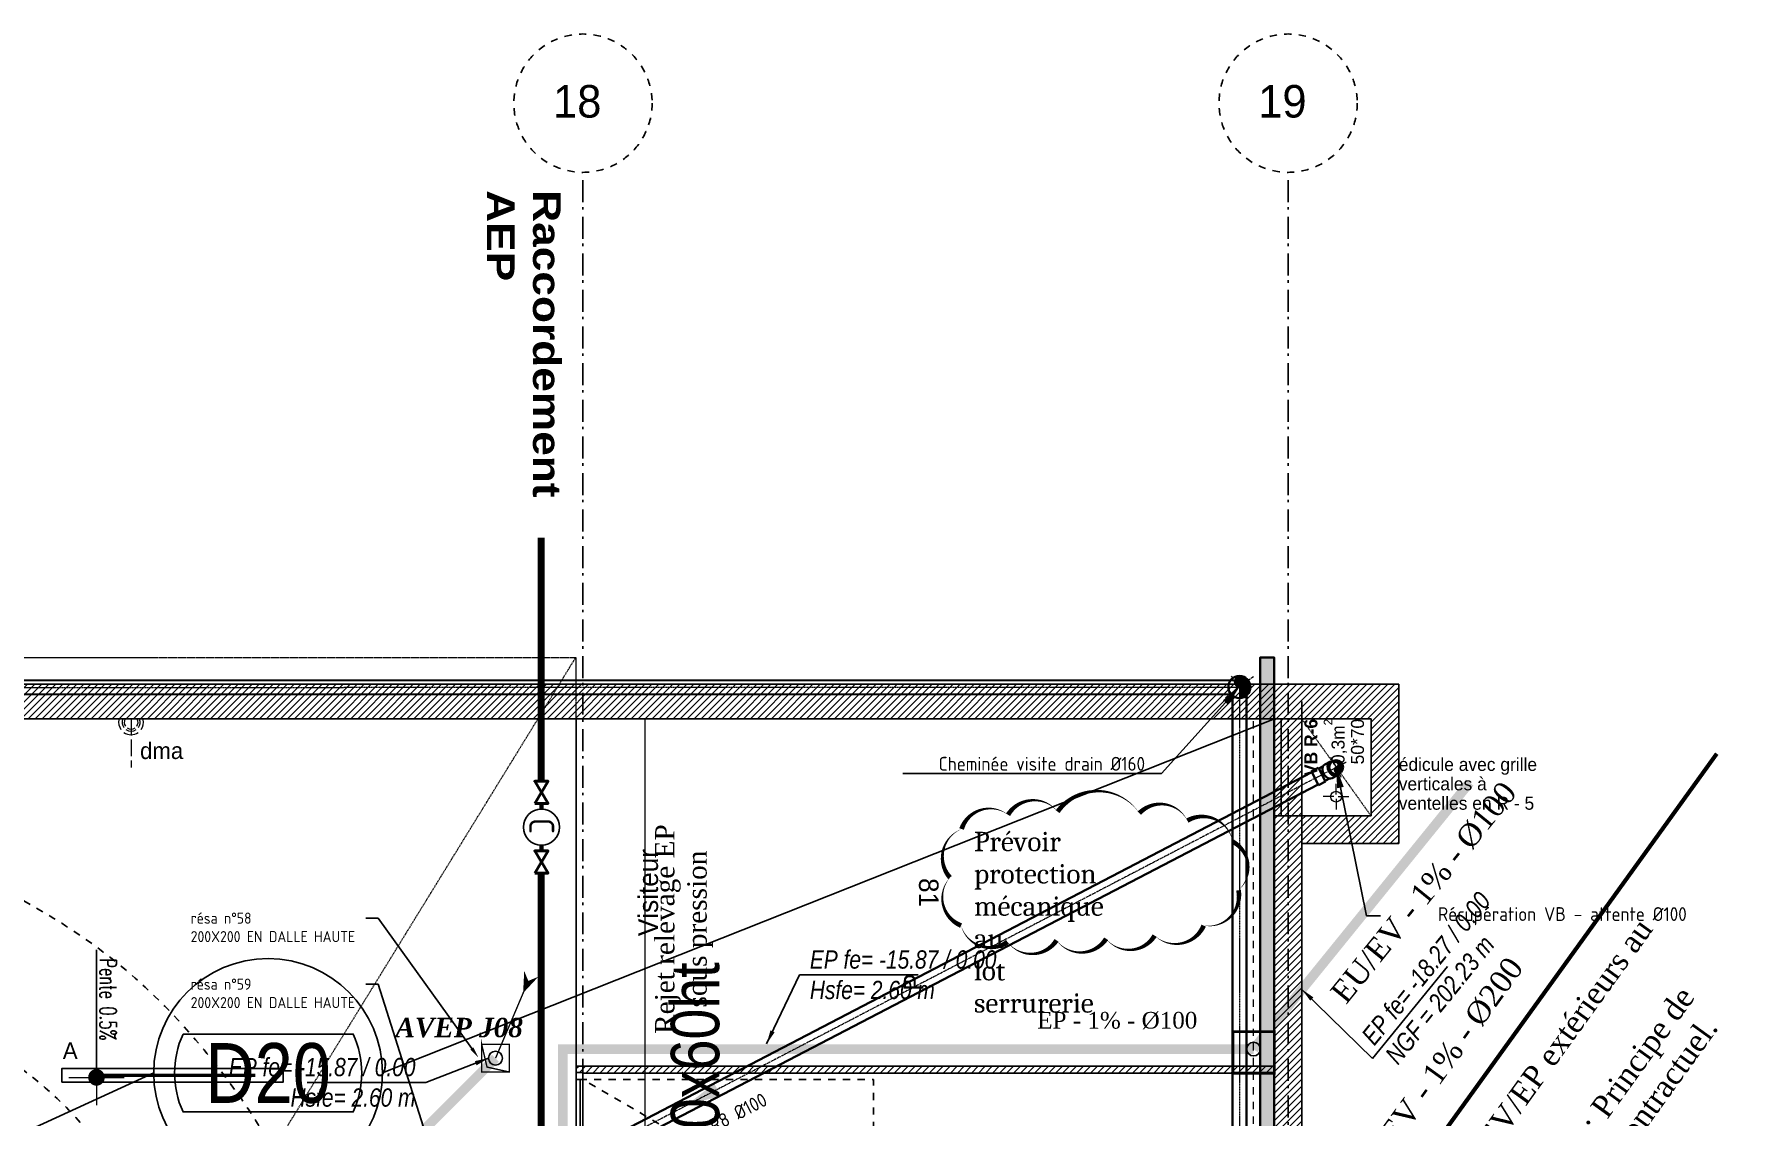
# Model space of a CAD drawing. Header units: centimetres. Extents: x 2097 to 16812, y -3973 to 8191.
# Drawn here: x 11043 to 12271, y 5138 to 5920 of the extents above; entities that cross this region are included whole.
import ezdxf
from ezdxf import colors
from ezdxf.entities.mleader import LeaderData, LeaderLine
from ezdxf.enums import TextEntityAlignment as Align
from ezdxf.math import Vec2, Vec3

# ---------------------------------------------------------------- set-up
doc = ezdxf.new("R2010")
doc.units = ezdxf.units.CM
for name, pattern in [('ACAD_ISO02W100', [15, 12, -3]), ('AXES', [4, 2.5, -0.5, 0.5, -0.5]), ('CACHE', [0.75, 0.5, -0.25]), ('prlm_ef', [0.165, 0.1, -0.065]), ('prlm_ep', [2.5, 1.25, -0.25, 0.25, -0.25, 0.25, -0.25]), ('prlm_eu', [2, 1.25, -0.25, 0.25, -0.25]), ('Style de ligne -1', [0.41664, 0.20828, -0.20836]), ('Style de ligne -6', [1.04164, 0.625, -0.20828, 0.06943, -0.13893]), ('VW-01', [0.41656, 0.20828, -0.20828])]:
    doc.linetypes.add(name, pattern=pattern)
doc.layers.get('0').update_dxf_attribs({"color": 252, "lineweight": 18})
for name, color, linetype, lineweight in [('01_poutres', 252, 'Continuous', 20), ('01_texte_repere', 252, 'Continuous', 20), ('_GAZELEC-RESERVATION', 1, 'Continuous', 18), ('_GAZELEC-RESERVATION 2', 6, 'Continuous', 18), ('Fontanel-rsd', 7, 'Continuous', 0)]:
    doc.layers.add(name, color=color, linetype=linetype, lineweight=lineweight)
for name, color, linetype in [('01_texte', 252, 'Continuous'), ('B GÈnÈral_Hatch', 252, 'Continuous'), ('B Général', 252, 'Continuous'), ('C ANNOTATIONS-prestations', 252, 'Continuous'), ('C ANNOTATIONS-texte', 252, 'Continuous'), ('GAZ-EP FLECHE', 136, 'Continuous'), ('prlm-BA', 252, 'Continuous'), ('prlm-EAU-EF', 161, 'Continuous'), ('prlm-EAU-EP', 141, 'Continuous'), ('prlm-EAU-EPEXT', 145, 'Continuous'), ('prlm-ELEC-CFO', 201, 'Continuous'), ('prlm-MOD', 64, 'Continuous'), ('prlm-MOD-PB', 123, 'Continuous')]:
    doc.layers.add(name, color=color, linetype=linetype)
doc.styles.add('00-Cote-50ème', font='ROMANS.SHX', dxfattribs={"width": 0.65, "height": 12})
doc.styles.add('CEDREP', font='')
doc.styles.add('Eurostile', font='')
doc.styles.add('Eurostile (bold)', font='')
doc.styles.add('prlm-eau-ep', font='timesbi.ttf', dxfattribs={"height": 18})
doc.styles.add('prlm-eau-euev', font='pala.ttf', dxfattribs={"height": 18})
doc.styles.add('prlm-elec-cfo', font='comic.ttf', dxfattribs={"height": 12})
doc.styles.add('prlm-heavy', font='ariblk.ttf', dxfattribs={"height": 18})
doc.styles.add('prlm-mod', font='cambriaz.ttf', dxfattribs={"height": 18})
doc.styles.get("Standard").update_dxf_attribs({"font": 'isocp.shx', "height": 15})
doc.styles.get('CEDREP').set_extended_font_data('Gill Sans MT Condensed')
doc.styles.get('Eurostile').set_extended_font_data('Eurostile')
doc.styles.get('Eurostile (bold)').set_extended_font_data('Eurostile', bold=True)
doc.dimstyles.new('Côtes-EXE-50ème-cm', dxfattribs={"dimscale": 1000, "dimtxt": 12, "dimasz": 0.01, "dimexe": 0.02, "dimexo": 0.02, "dimgap": 0.0018, "dimtad": 1, "dimdec": 1, "dimrnd": 0.5, "dimzin": 12, "dimdsep": 46, "dimtxsty": '00-Cote-50ème', "dimblk1": 'COT-ROND', "dimblk2": 'COT-ROND', "dimsah": 1, "dimcen": 0, "dimse1": 1, "dimse2": 1, "dimclrd": 256, "dimclre": 256, "dimclrt": 7, "dimazin": 2, "dimtfac": 1, "dimtdec": 1, "dimtix": 1, "dimtmove": 2, "dimatfit": 3, "dimldrblk": 'COT-ROND', "dimfxl": 1, "dimtolj": 1, "dimtzin": 0, "dimarcsym": 0})
doc.dimstyles.new('ISO-25', dxfattribs={"dimtxt": 2.5, "dimasz": 2.5, "dimexe": 1.25, "dimexo": 0.625, "dimtad": 1, "dimtxsty": 'Standard', "dimcen": 2.5, "dimadec": 0, "dimazin": 0, "dimtfac": 1, "dimtmove": 0, "dimatfit": 3, "dimfxl": 1, "dimarcsym": 0})
pattern_1 = [(45, (0, 0), (2.4253472, -2.6458333), [])]

# ---------------------------------------------------------------- blocks, each defined once
blk = doc.blocks.new('Parking Spaces-5')
at = {"layer": 'B Général', "linetype": 'Continuous'}
for p, q in [((0, 0), (0, 500)), ((251, 0), (251, 500)), ((251, 0), (251, 500)), ((516, 0), (516, 500)), ((0, 0), (251, 0)), ((251, 0), (516, 0))]:
    blk.add_line(p, q, dxfattribs=at)
at = {"layer": 'B Général', "extrusion": (0, 0, -1), "char_height": 14.12, "attachment_point": 5, "text_direction": (1, 0, 0), "line_spacing_factor": 0.894142, "style": 'Eurostile'}
for s, insert in [('81', (125.5, 250)), ('82', (383.5, 250))]:
    blk.add_mtext(s, dxfattribs=dict(at, insert=insert))
blk = doc.blocks.new('Porte basculante ht200cm')
at = {"layer": 'B Général', "linetype": 'Style de ligne -1', "ltscale": 25.4}
for p, q in [((-123, -2.5), (0, -212.5)), ((0, -212.5), (123, -2.5))]:
    blk.add_line(p, q, dxfattribs=at)
at = {"layer": 'B Général', "linetype": 'Continuous', "flags": 128}
for points in [[(-128, 2.5), (128, 2.5), (128, -2.5), (-128, -2.5)], [(-123, 2.5), (123, 2.5), (123, -0.5), (-123, -0.5)]]:
    blk.add_lwpolyline(points, close=True, dxfattribs=at)
at = {"layer": 'B Général', "flags": 128}
for points in [[(-128, 2.5), (-123, 2.5), (-123, -2.5), (-128, -2.5)], [(123, 2.5), (128, 2.5), (128, -2.5), (123, -2.5)]]:
    blk.add_lwpolyline(points, close=True, dxfattribs=at)
at = {"layer": 'B Général', "linetype": 'Style de ligne -1', "ltscale": 25.4, "flags": 128}
blk.add_lwpolyline([(-123, -2.5), (123, -2.5), (123, -212.5), (-123, -212.5)], close=True, dxfattribs=at)
at = {"layer": 'B Général', "insert": (-66, -238.4), "char_height": 12.9, "attachment_point": 1, "line_spacing_factor": 0.894142, "style": 'Eurostile'}
blk.add_mtext('G', dxfattribs=at)
at = {"layer": 'C ANNOTATIONS-prestations', "insert": (-62.6, -9), "char_height": 7.059, "attachment_point": 1, "line_spacing_factor": 0.894142, "style": 'Eurostile'}
blk.add_mtext('Porte basculante ht 217 cm', dxfattribs=at)
blk = doc.blocks.new('Groupe-110-1')
at = {"layer": 'B GÈnÈral_Hatch', "linetype": 'Continuous'}
blk.add_hatch(color=250, dxfattribs=at).paths.add_polyline_path([(11216, 4148), (11214.9, 4143), (11213.3, 4147.9)])
at = {"layer": 'B Général', "flags": 128}
blk.add_lwpolyline([(11216, 4148), (11214.9, 4143), (11213.3, 4147.9)], close=True, dxfattribs=at)
at = {"layer": 'B Général', "linetype": 'VW-01', "ltscale": 25.4}
for points, knots in [([(10601.1, 5358.8), (10682.9, 5362.3), (10764.8, 5365.9), (10770.9, 5365.4), (10777.1, 5364.9), (11221.2, 5329.1), (11282.8, 4896.9), (11283.5, 4892), (11284.2, 4887), (11299.5, 4517), (11314.8, 4147.1)], [0, 0, 0, 1, 1, 2, 2, 3, 3, 4, 4, 5, 5, 5]), ([(10605.4, 5258.9), (10684.2, 5262.3), (10762.9, 5265.7), (10766, 5265.5), (10769.1, 5265.2), (11133.5, 5235.9), (11183.8, 4882.8), (11184.1, 4880.4), (11184.5, 4877.9), (11199.7, 4510.4), (11214.9, 4143)], [0, 0, 0, 1, 1, 2, 2, 3, 3, 4, 4, 5, 5, 5]), ([(10609.7, 5159), (10685.4, 5162.3), (10761.1, 5165.5), (11045.8, 5142.6), (11084.8, 4868.7), (11099.9, 4503.8), (11114.9, 4138.8)], [0, 0, 0, 1, 1, 2, 2, 3, 3, 3])]:
    blk.add_open_spline(points, degree=2, knots=knots, dxfattribs=at)
blk = doc.blocks.new('Groupe-115-1')
at = {"layer": 'B Général', "lineweight": 18}
for p, q in [((11983.521875, 5369.2), (11975.709375, 5369.2)), ((11985.084375, 5370.7625), (11985.084375, 5378.575)), ((11985.084375, 5367.6375), (11985.084375, 5359.825)), ((11986.646875, 5369.2), (11994.459375, 5369.2))]:
    blk.add_line(p, q, dxfattribs=at)
blk.add_circle((11985.084375, 5369.2), 3.90625, dxfattribs=at)
blk = doc.blocks.new('xi.ep')
at = {"layer": 'prlm-EAU-EP', "color": 0, "linetype": 'ByBlock', "lineweight": -2}
blk.add_circle((0, 0), 5, dxfattribs=at)
blk = doc.blocks.new('xi.epext')
at = {"layer": 'prlm-EAU-EPEXT', "color": 0, "linetype": 'ByBlock', "lineweight": -2}
blk.add_circle((0, 0), 5, dxfattribs=at)
blk = doc.blocks.new('A$C711F189D')
at = {"layer": '01_poutres', "color": 0}
for points in [[(2226, 1191), (2226, 1711)], [(2276, 1195), (2276, 1711)]]:
    blk.add_lwpolyline(points, dxfattribs=at)
at = {"layer": '01_texte', "color": 0}
for points in [[(2085.9, 1455.1), (2731, 1711)], [(1920.5, 1455.1), (1353.4, 1195.1)]]:
    blk.add_lwpolyline(points, dxfattribs=at)
blk.add_lwpolyline([(1941.7, 1483.2), (2064.8, 1483.2, -0.21739), (2064.8, 1427), (1941.7, 1427, -0.21739), (1941.7, 1483.2, 24.041595)], format="xyb", dxfattribs=at)
blk.add_circle((2003.2, 1455.1), 82.7, dxfattribs=at)
at = {"layer": '01_texte', "color": 0, "style": 'CEDREP'}
blk.add_text('D20', height=43.2, dxfattribs=at).set_placement((2003.2, 1455.1), align=Align.MIDDLE_CENTER)
at = {"layer": '01_texte_repere', "color": 0, "insert": (2330, 1463.7), "char_height": 35, "width": 164.804, "attachment_point": 8, "rotation": 90, "style": 'CEDREP'}
blk.add_mtext('50x60ht ', dxfattribs=at)
blk = doc.blocks.new('xi.lumA')
at = {"layer": 'prlm-ELEC-CFO', "color": 0, "linetype": 'ByBlock', "lineweight": -2, "ltscale": 50}
blk.add_lwpolyline([(-80, -5), (-80, 5), (80, 5), (80, -5)], close=True, dxfattribs=at)
at = {"layer": 'prlm-ELEC-CFO', "color": 0, "linetype": 'ByBlock', "lineweight": 5, "ltscale": 50, "const_width": 2.6}
blk.add_lwpolyline([(-60, 0), (60, 0), (60, 0)], dxfattribs=at)
blk = doc.blocks.new('xi.dma')
at = {"layer": 'prlm-ELEC-CFO', "color": 0, "linetype": 'ACAD_ISO02W100', "lineweight": 5, "flags": 128}
for points in [[(0, 0), (0, 35)], [(-20, 0), (20, 0)]]:
    blk.add_lwpolyline(points, dxfattribs=at)
at = {"layer": 'prlm-ELEC-CFO', "color": 0, "linetype": 'ByBlock', "lineweight": 5}
for radius, start, end in [(9, 145, 191.803), (6.5, 145, 199.0387), (9, 55, 125), (5, 145, 207.3745), (6.5, 55, 125), (5, 55, 125), (5, 332.6255, 35), (6.5, 340.9613, 35), (9, 348.197, 35)]:
    blk.add_arc((0, 2.4), radius, start, end, dxfattribs=at)
blk = doc.blocks.new('PVC DN100 C 90° Mont')
at = {"linetype": 'Continuous'}
h = blk.add_hatch(color=9, dxfattribs=at)
edge = h.paths.add_edge_path()
edge.add_arc((174, 0), 45, 270, 450)
edge.add_arc((174, 23), 22.5, 90, 270)
edge.add_arc((174, -22), 22.5, -90, 90, ccw=False)
at = {"color": 0, "linetype": 'ByBlock', "lineweight": -2}
for p, q in [((0, 50), (0, 56)), ((0, 56), (57, 56)), ((0, -50), (0, 50)), ((57, 56), (57, 50)), ((57, 50), (94, 50)), ((57, 50), (57, -50)), ((152, 56), (111, 56)), ((174, 50), (152, 50)), ((0, -56), (0, -50)), ((57, -56), (0, -56)), ((57, -50), (94, -50)), ((57, -50), (57, -56)), ((152, -56), (111, -56)), ((174, -50), (152, -50))]:
    blk.add_line(p, q, dxfattribs=at)
at = {"color": 9, "linetype": 'AXES'}
for p, q in [((0, 0), (254, 0)), ((174, 80), (174, -80))]:
    blk.add_line(p, q, dxfattribs=at)
at = {"color": 9, "linetype": 'Continuous'}
for p, q in [((174, 34), (163, 23)), ((163, 23), (174, 23)), ((174, 3), (174, 11)), ((197, 0), (195, 11))]:
    blk.add_line(p, q, dxfattribs=at)
at = {"color": 0, "linetype": 'ByBlock', "lineweight": -2}
blk.add_circle((174, 0), 50, dxfattribs=at)
at = {"color": 9, "linetype": 'Continuous'}
for centre, radius, start, end in [((174, 23), 22.5, 90, 270), ((174, 23), 11.2, 90, 270), ((174, 0), 45, 270, 90), ((174, 0), 42, 0, 90), ((174, 0), 22.5, 0, 90), ((174, -21), 24, 269.8881, 90.1119), ((171, 0), 45.1, 273.9499, 0), ((174, -22), 22.5, 270, 90), ((171, -12), 34.1, 303.2236, 43.6125)]:
    blk.add_arc(centre, radius, start, end, dxfattribs=at)
at = {"color": 0, "linetype": 'ByBlock', "lineweight": -2}
for centre, major_axis, start_param, end_param in [((111, 0), (0, 55.7), 0, 3.141593), ((152, 0), (0, 55.7), 5.826833, 9.88113), ((152, 0), (0, 50), 0, 3.141593)]:
    blk.add_ellipse(centre, major_axis=major_axis, ratio=0.707107, start_param=start_param, end_param=end_param, dxfattribs=at)
blk = doc.blocks.new('COT-ROND')
at = {"color": 0, "linetype": 'ByBlock', "lineweight": 0}
for p, q in [((0, -1), (0, 1)), ((-1, 0), (1, 0))]:
    blk.add_line(p, q, dxfattribs=at)
at = {"color": 0, "linetype": 'ByBlock', "lineweight": 0, "const_width": 0.3}
blk.add_lwpolyline([(-0.15, 0, 1), (0.15, 0, 1)], format="xyb", close=True, dxfattribs=at)
blk = doc.blocks.new('A$C71B04B9C')
at = {"linetype": 'Continuous', "true_color": 0xe6e6e6}
h = blk.add_hatch(color=254, dxfattribs=at)
edge = h.paths.add_edge_path()
edge.add_arc((0, 0), 7.46, 270.0154, 450.0154)
edge.add_arc((0, 3.7), 3.73, 90.0154, 270.0154)
edge.add_arc((0, -3.7), 3.73, -89.9846, 90.0154, ccw=False)
at = {"color": 9, "linetype": 'AXES'}
for p, q in [((-10.1, -7.7), (10.1, 7.7)), ((-6.1, 7.9), (6.1, -7.9))]:
    blk.add_line(p, q, dxfattribs=at)
at = {"color": 9, "linetype": 'Continuous'}
for p, q in [((0, 5.6), (-1.9, 3.7)), ((-1.9, 3.7), (0, 3.7)), ((0, 0.5), (0, 1.9)), ((3.7, 0), (3.5, 1.9))]:
    blk.add_line(p, q, dxfattribs=at)
at = {"color": 0, "linetype": 'ByBlock', "lineweight": -2}
blk.add_circle((0, 0), 8, dxfattribs=at)
at = {"color": 9, "linetype": 'Continuous'}
for centre, radius, start, end in [((0, 3.7), 3.73, 90.0154, 270.0154), ((0, 3.7), 1.87, 90.0154, 270.0154), ((0, 0), 7.46, 270.0154, 90.0154), ((0, 0), 6.96, 0.0154, 90.0154), ((0, 0), 3.73, 0.0154, 90.0154), ((0, -3.5), 3.98, 269.9035, 90.1273), ((-0.5, 0), 7.48, 273.9653, 0.0154), ((0, -3.7), 3.73, 270.0154, 90.0154), ((-0.6, -2), 5.65, 303.2391, 43.6279)]:
    blk.add_arc(centre, radius, start, end, dxfattribs=at)
blk = doc.blocks.new('FLECHE2')
h = blk.add_hatch(color=256)
h.dxf.hatch_style = 1
h.paths.add_polyline_path([(496272, -370023), (496278, -369899), (496301, -369955), (496357, -369932)])
at = {"const_width": 10}
for points in [[(496067, -370507), (496301, -369955), (496357, -369932), (496272, -370023), (496301, -369955), (496278, -369899), (496272, -370023), (496357, -369932), (496301, -369955), (496278, -369899), (496272, -370023)], [(496272, -370023), (496278, -369899), (496301, -369955), (496357, -369932), (496272, -370023)]]:
    blk.add_lwpolyline(points, dxfattribs=at)

msp = doc.modelspace()

# ---------------------------------------------------------------- hatches: boundary and pattern name
at = {"layer": 'B GÈnÈral_Hatch', "linetype": 'Continuous'}
h = msp.add_hatch(dxfattribs=at)
h.set_pattern_fill('50_BETON', color=256, style=0, pattern_type=2)
h.set_pattern_definition(pattern_1)
h.paths.add_polyline_path([(12010.445, 5425.389), (12030.445, 5450.389), (8430.655, 5450.389), (8432.313, 5425.389)])
h = msp.add_hatch(dxfattribs=at)
h.set_pattern_fill('50_BETON', color=256, style=0, pattern_type=2)
h.set_pattern_definition(pattern_1)
h.paths.add_polyline_path([(12010.445, 5355.389), (12030.445, 5335.389), (12030.445, 5450.389), (12010.445, 5425.389)])
h = msp.add_hatch(dxfattribs=at)
h.set_pattern_fill('50_BETON', color=256, style=0, pattern_type=2)
h.set_pattern_definition(pattern_1)
h.paths.add_polyline_path([(11960.445, 5437.889), (11940.445, 5437.889), (11940.445, 2334.491), (11960.445, 2334.491)])
h = msp.add_hatch(dxfattribs=at)
h.set_pattern_fill('50_BETON', color=256, style=0, pattern_type=2)
h.set_pattern_definition(pattern_1)
h.paths.add_polyline_path([(11960.445, 5355.389), (11960.445, 5335.389), (12030.445, 5335.389), (12010.445, 5355.389)])
h = msp.add_hatch(dxfattribs=at)
h.set_pattern_fill('50_BETON', color=256, style=0, pattern_type=2)
h.set_pattern_definition(pattern_1)
h.paths.add_polyline_path([(11439.945, 5169.889), (11435.445, 5174.389), (11435.445, 5169.889)])
h = msp.add_hatch(dxfattribs=at)
h.set_pattern_fill('50_BETON', color=256, style=0, pattern_type=2)
h.set_pattern_definition(pattern_1)
h.paths.add_polyline_path([(11940.445, 5174.389), (11435.445, 5174.389), (11440.445, 5169.389), (11940.445, 5169.389)])
at = {"layer": 'Fontanel-rsd', "lineweight": 0}
h = msp.add_hatch(color=101, dxfattribs=at)
h.dxf.hatch_style = 1
h.paths.add_polyline_path([(11930.245, 4934.489), (11940.245, 4934.489), (11940.245, 5469.856), (11930.245, 5469.856)])

# ---------------------------------------------------------------- linework, layer by layer
at = {"layer": '_GAZELEC-RESERVATION 2', "ltscale": 25, "const_width": 1}
msp.add_lwpolyline([(11367.199, 5170.181), (11367.199, 5190.181), (11387.199, 5190.181), (11387.199, 5170.181), (11367.199, 5170.181), (11367.199, 5190.181), (11371.05, 5173.766), (11387.199, 5170.181)], dxfattribs=at)
at = {"layer": 'B Général', "linetype": 'Style de ligne -6', "ltscale": 25.4}
for p, q in [((11440.445, 3285.389), (11440.445, 5820.389)), ((11950.445, 3285.389), (11950.445, 5820.389))]:
    msp.add_line(p, q, dxfattribs=at)
at = {"layer": 'B Général', "linetype": 'Continuous', "lineweight": 18}
for p, q in [((8430.655, 5450.389), (12030.445, 5450.389)), ((12030.445, 5450.389), (12030.445, 5335.389)), ((11940.445, 5437.889), (11940.445, 3265.389)), ((11960.445, 5437.889), (11960.445, 2334.491)), ((8432.313, 5425.389), (12010.445, 5425.389)), ((12010.445, 5425.389), (12010.445, 5355.389)), ((12010.445, 5355.389), (11960.445, 5355.389)), ((12030.445, 5335.389), (11960.445, 5335.389)), ((11435.445, 5169.889), (11435.445, 5174.389)), ((11435.445, 5174.389), (11940.445, 5174.389)), ((11440.445, 5169.389), (11940.445, 5169.389))]:
    msp.add_line(p, q, dxfattribs=at)
at = {"layer": 'B Général', "linetype": 'Continuous'}
for p, q in [((8430.655, 5450.389), (12030.445, 5450.389)), ((12030.445, 5450.389), (12030.445, 5335.389)), ((11940.445, 5437.889), (11940.445, 3265.389)), ((11960.445, 5437.889), (11960.445, 2334.491)), ((8432.313, 5425.389), (12010.445, 5425.389)), ((11435.445, 4641.389), (11435.445, 5425.389)), ((12010.445, 5425.389), (12010.445, 5355.389)), ((12010.445, 5355.389), (11960.445, 5355.389)), ((12030.445, 5335.389), (11960.445, 5335.389)), ((11435.445, 5169.889), (11435.445, 5174.389)), ((11435.445, 5174.389), (11940.445, 5174.389)), ((11940.445, 5169.389), (11940.445, 5174.389)), ((11439.945, 5169.889), (11435.445, 5169.889)), ((11440.445, 5167.889), (11440.445, 5169.389)), ((11440.445, 5169.389), (11440.445, 5162.889)), ((11440.445, 5169.389), (11940.445, 5169.389))]:
    msp.add_line(p, q, dxfattribs=at)
at = {"layer": 'B Général', "linetype": 'VW-01', "lineweight": 18, "ltscale": 25.4}
msp.add_line((11925.461, 4889.389), (11925.461, 5425.389), dxfattribs=at)
at = {"layer": 'B Général', "linetype": 'Continuous', "flags": 128}
for points in [[(11960.445, 5425.389), (11960.445, 5355.389), (11940.445, 5355.389), (11940.445, 5425.389)], [(11945.445, 5425.389), (11945.445, 5355.389), (11940.445, 5355.389), (11940.445, 5425.389)]]:
    msp.add_lwpolyline(points, close=True, dxfattribs=at)
at = {"layer": 'B Général', "linetype": 'VW-01', "ltscale": 25.4}
for centre in [(11440.445, 5870.389), (11950.445, 5870.389)]:
    msp.add_circle(centre, 50, dxfattribs=at)
at = {"layer": 'Fontanel-rsd', "color": 140, "lineweight": 30}
for p, q in [((10834.157, 5453.017), (11920.245, 5453.308)), ((10833.746, 5443.017), (11910.245, 5443.309))]:
    msp.add_line(p, q, dxfattribs=at)
at = {"layer": 'Fontanel-rsd', "color": 9, "linetype": 'AXES', "lineweight": 15, "ltscale": 0.3}
msp.add_line((10832.193, 5448.062), (11915.245, 5448.431), dxfattribs=at)
at = {"layer": 'Fontanel-rsd', "color": 94, "lineweight": 30}
msp.add_lwpolyline([(11930.245, 4934.489), (11940.245, 4934.489), (11940.245, 5469.856), (11930.245, 5469.856)], close=True, dxfattribs=at)
at = {"layer": 'Fontanel-rsd', "color": 140, "lineweight": 30}
for points in [[(11920.245, 5453.308), (11920.245, 4757.674)], [(11910.245, 5443.309), (11910.245, 4757.674)]]:
    msp.add_lwpolyline(points, dxfattribs=at)
at = {"layer": 'Fontanel-rsd', "color": 9, "linetype": 'AXES', "lineweight": 15, "ltscale": 0.3}
msp.add_lwpolyline([(11915.245, 5448.431), (11915.245, 4759.429)], dxfattribs=at)
at = {"layer": 'Fontanel-rsd', "color": 3, "linetype": 'CACHE', "lineweight": 18}
msp.add_lwpolyline([(11960.245, 5425.489), (12010.245, 5355.489)], dxfattribs=at)
at = {"layer": 'Fontanel-rsd', "color": 1, "lineweight": 30, "elevation": 0}
for points in [[(11967.497, 5386.838), (11097.664, 4934.328)], [(11972.112, 5377.967), (11105.522, 4927.144)]]:
    msp.add_lwpolyline(points, dxfattribs=at)
at = {"layer": 'Fontanel-rsd', "color": 9, "linetype": 'AXES', "lineweight": 15, "ltscale": 0.3, "elevation": 0}
msp.add_lwpolyline([(11969.804, 5382.402), (11105.522, 4932.78)], dxfattribs=at)
at = {"layer": 'Fontanel-rsd', "color": 1, "lineweight": 30, "elevation": 0}
msp.add_lwpolyline([(11537.663, 5157.591, 10, 0, 0), (11514.666, 5145.627, 0, 0, 0)], format="xyseb", dxfattribs=at)
at = {"layer": 'prlm-EAU-EF', "linetype": 'prlm_ef', "ltscale": 300, "const_width": 5, "flags": 128}
for points in [[(11410.229, 5556.335), (11410.229, 5380.336)], [(9468.194, 3821.221), (9468.194, 3960.75), (11410.246, 3960.75), (11410.246, 5313.972)]]:
    msp.add_lwpolyline(points, dxfattribs=at)
at = {"layer": 'prlm-EAU-EF', "linetype": 'ByBlock', "lineweight": 40}
for points in [[(11405.59, 5364.336), (11410.176, 5372.051), (11410.176, 5372.621), (11405.59, 5380.336), (11415.19, 5380.336), (11410.604, 5372.621), (11410.604, 5372.051), (11415.19, 5364.336)], [(11405.59, 5313.993), (11410.176, 5321.708), (11410.176, 5322.278), (11405.59, 5329.993), (11415.19, 5329.993), (11410.604, 5322.278), (11410.604, 5321.708), (11415.19, 5313.993)]]:
    msp.add_lwpolyline(points, close=True, dxfattribs=at)
at = {"layer": 'prlm-EAU-EF', "const_width": 3.2, "flags": 128}
for points in [[(11410.39, 5364.336), (11410.39, 5360.202)], [(11410.39, 5334.086), (11410.39, 5329.952)]]:
    msp.add_lwpolyline(points, dxfattribs=at)
at = {"layer": 'prlm-EAU-EF'}
msp.add_circle((11410.39, 5347.144), 13.058, dxfattribs=at)
at = {"layer": 'prlm-EAU-EP', "color": 1, "linetype": 'prlm_ep', "ltscale": 20, "const_width": 7, "flags": 128}
msp.add_lwpolyline([(9528.338, 2927.189), (9528.338, 3992.461), (9766.184, 4230.307), (10753.968, 4230.307), (11425.78, 4902.119), (11425.78, 5186.779), (11557.275, 5186.779)], dxfattribs=at)
at = {"layer": 'prlm-EAU-EP', "linetype": 'prlm_ep', "ltscale": 20, "flags": 128}
msp.add_lwpolyline([(11377.199, 5180.181, 7, 7, 0), (11125.654, 4928.636, 7, 7, 0), (10658.885, 4928.636, 7, 7, 0), (10658.885, 4647.118, 7, 7, 0), (10675.617, 4630.042, 7, 7, 0), (10713.195, 4630.042, 7, 7, 0), (10731.025, 4612.793, 7, 7, 0), (10731.025, 4236.611, 7, 7, 0), (10707.535, 4210.321, 7, 7, 0), (9789.924, 4210.321, 7, 7, 0), (9548.626, 3969.023, 7, 7, 0), (9548.626, 2915.515, 0, 0, 0)], format="xyseb", dxfattribs=at)
at = {"layer": 'prlm-EAU-EP', "linetype": 'prlm_ep', "ltscale": 20, "const_width": 7, "flags": 128}
msp.add_lwpolyline([(11557.275, 5186.779), (11925.461, 5186.779), (11925.461, 5186.779), (11925.461, 5186.779)], dxfattribs=at)
at = {"layer": 'prlm-EAU-EPEXT', "linetype": 'prlm_ep', "ltscale": 20, "const_width": 7, "flags": 128}
msp.add_lwpolyline([(12081.733, 5379.394), (11925.461, 5186.779)], dxfattribs=at)
at = {"layer": 'prlm-MOD'}
msp.add_lwpolyline([(11783.704, 5358.385, 0, 3.5, 0.52056705), (11747.844, 5356.097, 0, 3.5, 0.52056705), (11747.844, 5356.097, 0, 3.5, 0.52056705), (11714.272, 5345.801, 0, 3.5, 0.52056705), (11714.272, 5345.801, 0, 3.5, 0.52056705), (11705.88, 5310.72, 0, 3.5, 0.52056705), (11705.88, 5310.72, 0, 3.5, 0.52056705), (11713.891, 5276.021, 0, 3.5, 0.52056705), (11713.891, 5276.021, 0, 3.5, 0.52056705), (11747.462, 5264.2, 0, 3.5, 0.52056705), (11747.462, 5264.2, 0, 3.5, 0.52056705), (11782.941, 5265.344, 0, 3.5, 0.52056705), (11782.941, 5265.344, 0, 3.5, 0.52056705), (11818.801, 5266.488, 0, 3.5, 0.52056705), (11818.801, 5266.488, 0, 3.5, 0.52056705), (11853.898, 5268.776, 0, 3.5, 0.52056705), (11853.898, 5268.776, 0, 3.5, 0.52056705), (11889.377, 5276.021, 0, 3.5, 0.52056705), (11889.377, 5276.021, 0, 3.5, 0.52056705), (11914.555, 5301.569, 0, 3.5, 0.52056705), (11914.555, 5301.569, 0, 3.5, 0.52056705), (11910.359, 5336.65, 0, 3.5, 0.52056705), (11910.359, 5336.65, 0, 3.5, 0.52056705), (11877.551, 5351.902, 0, 3.5, 0.52056705), (11877.551, 5351.902, 0, 3.5, 0.52056705), (11842.835, 5357.241, 0, 3.5, 0.52056705), (11842.835, 5357.241, 0, 3.5, 0.52056705)], format="xyseb", close=True, dxfattribs=at)
at = {"layer": 'prlm-MOD', "const_width": 2}
msp.add_lwpolyline([(11910.445, 5199.389), (11940.445, 5199.389), (11940.445, 5169.389), (11910.445, 5169.389)], close=True, dxfattribs=at)
at = {"layer": 'prlm-MOD-PB', "color": 15, "linetype": 'prlm_eu', "ltscale": 50, "const_width": 3, "flags": 128}
msp.add_lwpolyline([(11919.309, 4927.569), (12260.447, 5400.253)], dxfattribs=at)

# ---------------------------------------------------------------- block references
at = {"layer": 'B Général', "xscale": -1, "rotation": 90}
msp.add_blockref('Parking Spaces-5', (11940.445, 5425.389), dxfattribs=at)
at = {"layer": 'B Général'}
for name in ['Groupe-115-1', 'Groupe-110-1']:
    msp.add_blockref(name, (0, 0), dxfattribs=at)
at = {"layer": 'B Général', "rotation": 89.99999999668654}
msp.add_blockref('Porte basculante ht200cm', (11437.945, 5041.889), dxfattribs=at)
at = {"layer": 'Fontanel-rsd', "color": 140, "lineweight": 30}
msp.add_blockref('A$C71B04B9C', (11915.245, 5448.431), dxfattribs=at)
at = {"layer": 'Fontanel-rsd', "color": 1, "lineweight": 30, "xscale": -0.09999999999999999, "yscale": 0.1, "zscale": 0.09999999999999999, "rotation": 207.4846565762871}
msp.add_blockref('PVC DN100 C 90° Mont', (11969.782, 5382.445), dxfattribs=at)
at = {"layer": 'GAZ-EP FLECHE', "xscale": 0.1, "yscale": 0.1, "zscale": 0.1}
msp.add_blockref('FLECHE2', (-38229.468, 42230.905), dxfattribs=at)
at = {"layer": 'prlm-BA'}
msp.add_blockref('A$C711F189D', (9209.484, 3714.389), dxfattribs=at)
at = {"layer": 'prlm-EAU-EP'}
msp.add_blockref('xi.ep', (11925.461, 5186.779), dxfattribs=at)
at = {"layer": 'prlm-EAU-EPEXT'}
msp.add_blockref('xi.epext', (11377.199, 5180.181), dxfattribs=at)
at = {"layer": 'prlm-ELEC-CFO', "rotation": 180}
msp.add_blockref('xi.dma', (11113.641, 5425.389), dxfattribs=at)
at = {"layer": 'prlm-ELEC-CFO'}
msp.add_blockref('xi.lumA', (11143.589, 5167.821), dxfattribs=at)

# ---------------------------------------------------------------- texts
at = {"layer": 'B Général', "char_height": 23.53, "attachment_point": 1, "line_spacing_factor": 0.894142, "style": 'Eurostile'}
for s, insert in [('18', (11418.793, 5883.512)), ('19', (11928.793, 5883.512))]:
    msp.add_mtext(s, dxfattribs=dict(at, insert=insert))
at = {"layer": 'B Général', "insert": (12030.445, 5397.213), "char_height": 9.412, "width": 107, "attachment_point": 1, "line_spacing_factor": 0.894142, "style": 'Eurostile'}
msp.add_mtext('édicule avec grille verticales à ventelles en R - 5 ', dxfattribs=at)
at = {"layer": 'B Général', "insert": (11672.466, 5228.927), "char_height": 14.118, "attachment_point": 1, "rotation": 90, "line_spacing_factor": 0.894142, "style": 'Eurostile'}
msp.add_mtext('P', dxfattribs=at)
at = {"layer": 'C ANNOTATIONS-texte', "rotation": 90, "line_spacing_factor": 0.894142}
for s, insert, char_height, width, attachment_point, style in [('VB R-6\\P{\\fEurostile|b0|i0|c0|p0;0,3m}{\\fEurostile|b0|i0|c0|p0;\\H0.6667x;\\S2^ ;}{\\fEurostile|b0|i0|c0|p0; }{\\fEurostile|b0|i0|c0|p0;50*70}', (11962.181, 5425.389), 9.412001, 58.99094, 3, 'Eurostile (bold)'), ('Visiteur', (11480.604, 5299.889), 14.118, 251, 2, 'Eurostile')]:
    msp.add_mtext(s, dxfattribs=dict(at, insert=insert, char_height=char_height, width=width, attachment_point=attachment_point, style=style))
at = {"layer": 'Fontanel-rsd', "color": 3, "insert": (11097.027, 5222.619), "char_height": 12, "attachment_point": 5, "rotation": 270, "line_spacing_factor": 0.8, "style": '00-Cote-50ème'}
msp.add_mtext('\\A1;Pente 0.5%', dxfattribs=at)
at = {"layer": 'Fontanel-rsd', "color": 1, "lineweight": 15, "insert": (11505.006, 5110.459, 0), "char_height": 10, "attachment_point": 7, "rotation": 27.510273}
msp.add_mtext_dynamic_manual_height_columns('PVC CR8 Ø100', width=1678.1423, gutter_width=12.5, heights=[0], dxfattribs=at)
at = {"layer": 'prlm-EAU-EF', "linetype": 'prlm_ef', "ltscale": 300, "insert": (11424.322, 5807.493), "char_height": 20, "width": 47.15667, "attachment_point": 1, "rotation": 270, "style": 'prlm-heavy'}
msp.add_mtext('Raccordement AEP', dxfattribs=at)
at = {"layer": 'prlm-EAU-EF', "linetype": 'prlm_ef', "ltscale": 100, "insert": (11410.614, 5347.998), "char_height": 18, "width": 14.05879, "attachment_point": 5, "rotation": 270}
msp.add_mtext('C', dxfattribs=at)
at = {"layer": 'prlm-EAU-EP', "color": 1, "linetype": 'prlm_ep', "ltscale": 20, "insert": (11513.509, 5273.504), "char_height": 14, "width": 164.78499, "attachment_point": 5, "rotation": 90, "style": 'prlm-eau-euev'}
msp.add_mtext('Rejet relevage EP sous pression', dxfattribs=at)
at = {"layer": 'prlm-EAU-EP'}
for s, insert, char_height, width, attachment_point, style in [('\\pt1.98e+005;{\\fArial Narrow|b0|i1|c0|p34;EP fe= -15.87 / 0.00 Hsfe= 2.60 m}', (11604.54, 5240.418), 13.2, 163.58099, 4, 'prlm-eau-ep'), ('EP - 1% - %%C100', (11768.982, 5213.606), 12, 151.08592, 1, 'prlm-eau-euev'), ('\\pt1.98e+005;{\\fArial Narrow|b0|i1|c0|p34;EP fe= -15.87 / 0.00 Hsfe= 2.60 m}', (11319.297, 5162.664), 13.2, 163.58099, 6, 'prlm-eau-ep')]:
    msp.add_mtext(s, dxfattribs=dict(at, insert=insert, char_height=char_height, width=width, attachment_point=attachment_point, style=style))
at = {"layer": 'prlm-EAU-EP', "linetype": 'prlm_ep', "ltscale": 20, "insert": (11304.763, 5209.368), "char_height": 14, "width": 127.27602, "attachment_point": 1, "style": 'prlm-eau-ep'}
msp.add_mtext('AVEP J08', dxfattribs=at)
at = {"layer": 'prlm-EAU-EPEXT', "linetype": 'prlm_ep', "ltscale": 20, "insert": (11979.92, 5228.531), "char_height": 16, "width": 324.33124, "attachment_point": 1, "rotation": 50.946792, "style": 'prlm-eau-euev'}
msp.add_mtext('EU/EV - 1% - %%C100', dxfattribs=at)
at = {"layer": 'prlm-EAU-EPEXT', "insert": (12016.269, 5185.759), "char_height": 13.2, "width": 163.58099, "attachment_point": 4, "rotation": 50.946792, "style": 'prlm-eau-ep'}
msp.add_mtext('\\pt1.98e+005;{\\fArial Narrow|b0|i1|c0|p34;EP fe= -18.27 / 0.00 NGF = 202.23 m}', dxfattribs=at)
at = {"layer": 'prlm-MOD', "insert": (11723.258, 5343.788), "char_height": 14, "width": 1.3263, "attachment_point": 1, "style": 'prlm-mod'}
msp.add_mtext('Prévoir protection\\Pmécanique au\\Plot serrurerie', dxfattribs=at)
at = {"layer": 'prlm-MOD-PB', "color": 15, "char_height": 16, "width": 324.33124, "attachment_point": 1, "rotation": 54.181867, "style": 'prlm-eau-euev'}
for s, insert in [('Réseaux EU/EV/EP extérieurs au lot VRD.\\PRéseaux extérieur : Principe de cheminement non-contractuel.', (12012.255, 5019.919)), ('EU/EV - 1% - %%C200', (11992.93, 5094.915))]:
    msp.add_mtext(s, dxfattribs=dict(at, insert=insert))

# ---------------------------------------------------------------- leaders
at = {"layer": '_GAZELEC-RESERVATION', "color": 6}
ml = msp.add_multileader_mtext('Standard', dxfattribs=at)
ml.set_content('résa n°58\\P200X200 EN DALLE HAUTE', color=6)
ml.set_leader_properties()
ml.build(insert=Vec2(0, 0))
ml.multileader.update_dxf_attribs({"has_text_frame": 1, "arrow_head_size": 8, "scale": 20})
ctx = ml.context
ctx.base_point, ctx.scale, ctx.char_height, ctx.arrow_head_size, ctx.landing_gap_size, ctx.plane_origin = Vec3(11152.746, 5281.362), 20, 8, 8, 4, Vec3(10541.628, 5100.065)
notes = []
notes.append((ctx, [(0, (1, 1, 0), (11292.334, 5281.362), (-1, 0), 8.984, [(0, [(11364.813, 5180.764)], 0, [])])]))
ctx.mtext.insert, ctx.mtext.width, ctx.mtext.flow_direction = Vec3(11156.746, 5285.389), 156.88504, 5
ml = msp.add_multileader_mtext('Standard', dxfattribs=at)
ml.set_content('résa n°59\\P200X200 EN DALLE HAUTE', color=6)
ml.set_leader_properties()
ml.build(insert=Vec2(0, 0))
ml.multileader.update_dxf_attribs({"has_text_frame": 1, "arrow_head_size": 8, "scale": 20})
ctx = ml.context
ctx.base_point, ctx.scale, ctx.char_height, ctx.arrow_head_size, ctx.landing_gap_size, ctx.plane_origin = Vec3(11152.746, 5233.667), 20, 8, 8, 4, Vec3(10541.628, 5052.37)
notes.append((ctx, [(0, (1, 1, 0), (11292.334, 5233.667), (-1, 0), 8.984, [(0, [(11376.176, 4969.708)], 0, [])])]))
ctx.mtext.insert, ctx.mtext.width, ctx.mtext.flow_direction = Vec3(11156.746, 5237.695), 156.88504, 5
at = {"layer": 'Fontanel-rsd', "color": 3}
msp.add_leader([(11088.594, 5166.297), (11088.594, 5258.497)], dimstyle='Côtes-EXE-50ème-cm', override={"dimasz": 0.02, "dimclrd": 3}, dxfattribs=at)
at = {"layer": 'Fontanel-rsd', "color": 140}
ml = msp.add_multileader_mtext('Standard', dxfattribs=at)
ml.set_content('Cheminée visite drain Ø160', color=140)
ml.set_leader_properties()
ml.build(insert=Vec2(0, 0))
ml.multileader.update_dxf_attribs({"has_text_frame": 1, "text_right_attachment_type": 6, "dogleg_length": 10, "arrow_head_size": 15})
ctx = ml.context
ctx.base_point, ctx.char_height, ctx.arrow_head_size, ctx.plane_origin = Vec3(11691.472, 5392.959), 10, 15, Vec3(11926.028, 5448.057)
ctx.right_attachment, ctx.text_align_type = 6, 2
notes.append((ctx, [(0, (1, 1, 0), (11858.971, 5385.959), (-1, 0), 10, [(0, [(11915.246, 5448.431)], 0, [])])]))
ctx.mtext.insert, ctx.mtext.width, ctx.mtext.alignment, ctx.mtext.flow_direction = Vec3(11846.971, 5397.959), 221.19253, 3, 5
at = {"layer": 'Fontanel-rsd', "color": 1}
ml = msp.add_multileader_mtext('Standard', dxfattribs=at)
ml.set_content('Récupération VB - attente Ø100       ', color=1)
ml.set_leader_properties()
ml.build(insert=Vec2(0, 0))
ml.multileader.update_dxf_attribs({"has_text_frame": 1, "text_right_attachment_type": 6, "dogleg_length": 10, "arrow_head_size": 15})
ctx = ml.context
ctx.base_point, ctx.char_height, ctx.arrow_head_size, ctx.plane_origin = Vec3(12017.123, 5282.962), 10, 15, Vec3(11985.245, 5390.489)
ctx.right_attachment, ctx.text_align_type = 6, 2
notes.append((ctx, [(1, (1, 1, 0), (12007.123, 5282.962), (1, 0), 10, [(0, [(11985.245, 5390.489)], 0, [])])]))
ctx.mtext.insert, ctx.mtext.width, ctx.mtext.alignment, ctx.mtext.flow_direction = Vec3(12238.727, 5289.345), 221.19253, 3, 5
at = {"layer": 'prlm-EAU-EP'}
for points in [[(11573.248, 5190.57), (11597.009, 5240.418), (11682.806, 5240.418)], [(11372.199, 5180.181), (11326.828, 5162.664), (11241.031, 5162.664)]]:
    msp.add_leader(points, dimstyle='ISO-25', override={"dimasz": 10, "dimtad": 0}, dxfattribs=at)
at = {"layer": 'prlm-EAU-EPEXT'}
msp.add_leader([(11960.445, 5229.899), (12011.524, 5179.91), (12065.58, 5246.538)], dimstyle='ISO-25', override={"dimasz": 10, "dimtad": 0}, dxfattribs=at)
for ctx, leaders in notes:
    for number, flags, end, landing, length, lines in leaders:
        leader = LeaderData()
        leader.index, (leader.has_last_leader_line, leader.has_dogleg_vector, leader.attachment_direction) = number, flags
        leader.last_leader_point, leader.dogleg_vector, leader.dogleg_length = Vec3(end), Vec3(landing), length
        for number, points, colour, breaks in lines:
            line = LeaderLine()
            line.index, line.vertices, line.color, line.breaks = number, Vec3.list(points), colors.encode_raw_color(colour), breaks
            leader.lines.append(line)
        ctx.leaders.append(leader)

# ---------------------------------------------------------------- next in the draw order: texts
at = {"layer": 'prlm-ELEC-CFO', "lineweight": 20, "char_height": 12, "attachment_point": 2, "line_spacing_factor": 0.8, "style": 'prlm-elec-cfo', "bg_fill": 3, "box_fill_scale": 0.95, "bg_fill_color": 256, "bg_fill_transparency": 0}
for s, insert in [('dma', (11135.718, 5408.393)), ('A', (11069.607, 5191.675))]:
    msp.add_mtext(s, dxfattribs=dict(at, insert=insert))

# ---------------------------------------------------------------- next in the draw order: linework, layer by layer
at = {"layer": 'Fontanel-rsd', "color": 3, "linetype": 'CACHE', "lineweight": 18}
msp.add_lwpolyline([(10720.284, 4380.489), (10720.284, 4909.489), (10752.583, 5469.856), (11435.245, 5469.856), (11435.245, 4380.489)], close=True, dxfattribs=at)
msp.add_lwpolyline([(11105.522, 4934.328), (11435.245, 5469.856)], dxfattribs=at)

# ---------------------------------------------------------------- next in the draw order: leaders
at = {"layer": '_GAZELEC-RESERVATION', "color": 6}
ml = msp.add_multileader_mtext('Standard', dxfattribs=at)
ml.set_content('résa n°62\\P200X200 EN DALLE HAUTE', color=6)
ml.set_leader_properties()
ml.build(insert=Vec2(0, 0))
ml.multileader.update_dxf_attribs({"has_text_frame": 1, "arrow_head_size": 8, "scale": 20})
ctx = ml.context
ctx.base_point, ctx.scale, ctx.char_height, ctx.arrow_head_size, ctx.landing_gap_size, ctx.plane_origin = Vec3(9582.801, 5380.048), 20, 8, 8, 4, Vec3(8971.683, 5198.751)
notes = []
notes.append((ctx, [(0, (1, 1, 0), (9722.389, 5380.048), (-1, 0), 8.984, [(0, [(9863.204, 4989.074)], 0, [])])]))
ctx.mtext.insert, ctx.mtext.width, ctx.mtext.flow_direction = Vec3(9586.801, 5384.075), 156.88504, 5
ml = msp.add_multileader_mtext('Standard', dxfattribs=at)
ml.set_content('résa n°63\\P200X200 EN DALLE HAUTE', color=6)
ml.set_leader_properties()
ml.build(insert=Vec2(0, 0))
ml.multileader.update_dxf_attribs({"has_text_frame": 1, "arrow_head_size": 8, "scale": 20})
ctx = ml.context
ctx.base_point, ctx.scale, ctx.char_height, ctx.arrow_head_size, ctx.landing_gap_size, ctx.plane_origin = Vec3(9582.801, 5332.775), 20, 8, 8, 4, Vec3(8971.683, 5151.478)
notes.append((ctx, [(1, (1, 1, 0), (9573.817, 5332.775), (1, 0), 8.984, [(0, [(9623.146, 5195.024)], 0, [])])]))
ctx.mtext.insert, ctx.mtext.width, ctx.mtext.flow_direction = Vec3(9586.801, 5336.803), 156.88504, 5
ml = msp.add_multileader_mtext('Standard', dxfattribs=at)
ml.set_content('résa n°60\\P200X200 EN DALLE HAUTE', color=6)
ml.set_leader_properties()
ml.build(insert=Vec2(0, 0))
ml.multileader.update_dxf_attribs({"has_text_frame": 1, "arrow_head_size": 8, "scale": 20})
ctx = ml.context
ctx.base_point, ctx.scale, ctx.char_height, ctx.arrow_head_size, ctx.landing_gap_size, ctx.plane_origin = Vec3(10273.972, 5322.631), 20, 8, 8, 4, Vec3(9662.854, 5141.334)
notes.append((ctx, [(0, (1, 1, 0), (10413.56, 5322.631), (-1, 0), 8.984, [(0, [(10686.22, 5181.724)], 0, [])])]))
ctx.mtext.insert, ctx.mtext.width, ctx.mtext.flow_direction = Vec3(10277.972, 5326.658), 156.88504, 5
ml = msp.add_multileader_mtext('Standard', dxfattribs=at)
ml.set_content('résa n°64\\P200X200 EN DALLE HAUTE', color=6)
ml.set_leader_properties()
ml.build(insert=Vec2(0, 0))
ml.multileader.update_dxf_attribs({"has_text_frame": 1, "arrow_head_size": 8, "scale": 20})
ctx = ml.context
ctx.base_point, ctx.scale, ctx.char_height, ctx.arrow_head_size, ctx.landing_gap_size, ctx.plane_origin = Vec3(9371.815, 5288.962), 20, 8, 8, 4, Vec3(8971.683, 5107.665)
notes.append((ctx, [(0, (1, 1, 0), (9511.403, 5288.962), (-1, 0), 8.984, [(0, [(9554.789, 5196.167)], 0, [])])]))
ctx.mtext.insert, ctx.mtext.width, ctx.mtext.flow_direction = Vec3(9375.815, 5292.989), 156.88504, 5
ml = msp.add_multileader_mtext('Standard', dxfattribs=at)
ml.set_content('résa n°61\\P200X200 EN DALLE HAUTE', color=6)
ml.set_leader_properties()
ml.build(insert=Vec2(0, 0))
ml.multileader.update_dxf_attribs({"has_text_frame": 1, "arrow_head_size": 8, "scale": 20})
ctx = ml.context
ctx.base_point, ctx.scale, ctx.char_height, ctx.arrow_head_size, ctx.landing_gap_size, ctx.plane_origin = Vec3(10273.972, 5277.111), 20, 8, 8, 4, Vec3(9662.854, 5095.814)
notes.append((ctx, [(0, (1, 1, 0), (10413.56, 5277.111), (-1, 0), 8.984, [(0, [(10430.396, 5192.83)], 0, [])])]))
ctx.mtext.insert, ctx.mtext.width, ctx.mtext.flow_direction = Vec3(10277.972, 5281.139), 156.88504, 5
for ctx, leaders in notes:
    for number, flags, end, landing, length, lines in leaders:
        leader = LeaderData()
        leader.index, (leader.has_last_leader_line, leader.has_dogleg_vector, leader.attachment_direction) = number, flags
        leader.last_leader_point, leader.dogleg_vector, leader.dogleg_length = Vec3(end), Vec3(landing), length
        for number, points, colour, breaks in lines:
            line = LeaderLine()
            line.index, line.vertices, line.color, line.breaks = number, Vec3.list(points), colors.encode_raw_color(colour), breaks
            leader.lines.append(line)
        ctx.leaders.append(leader)

doc.saveas('drawing.dxf')
